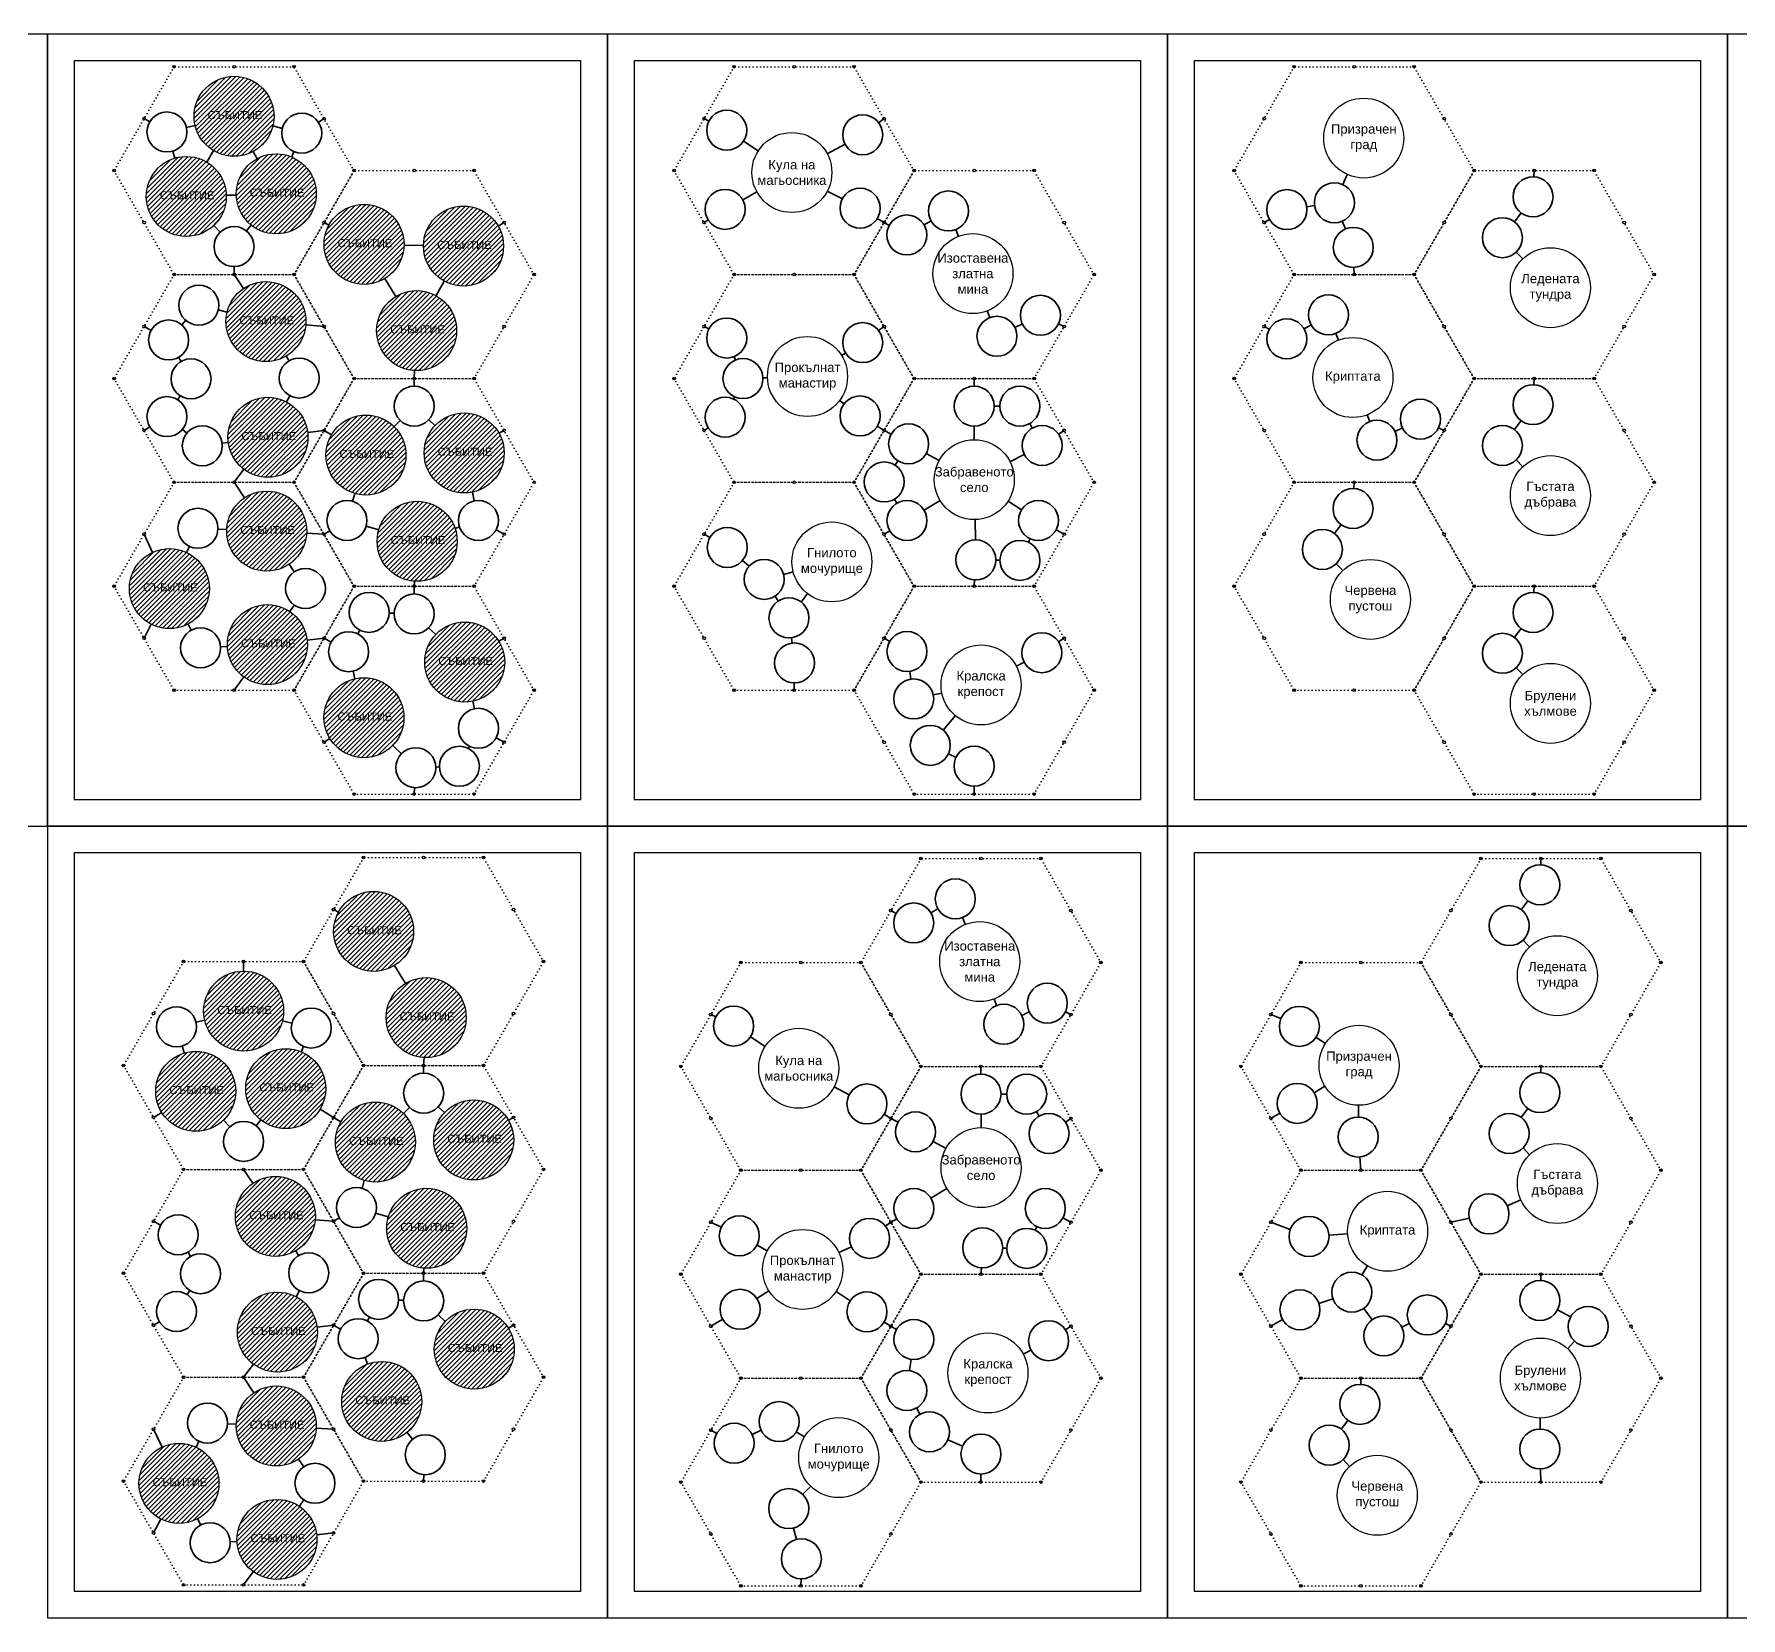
# Model space of a CAD drawing. Header units: feet. Extents: x 2991 to 5869, y -107 to 824.
# Drawn here: x 4394 to 5034, y -107 to 487 of the extents above; entities that cross this region are included whole.
import ezdxf
from ezdxf.enums import TextEntityAlignment as Align

# ---------------------------------------------------------------- set-up
doc = ezdxf.new("R2010")
doc.units = ezdxf.units.FT
doc.header["$MEASUREMENT"] = 0
doc.linetypes.add('DOT', pattern=[0.25, 0, -0.25])
doc.layers.add('circle', color=7, linetype='Continuous', lineweight=35)
doc.layers.add('line', color=1, linetype='Continuous', lineweight=35)
for name, color, linetype in [('hex', 7, 'DOT'), ('hex_circle', 7, 'Continuous'), ('quest_circle', 6, 'Continuous'), ('special_circle', 5, 'Continuous')]:
    doc.layers.add(name, color=color, linetype=linetype)
doc.layers.add('not print', color=3, linetype='Continuous', plot=False)
doc.styles.get("Standard").update_dxf_attribs({"font": 'arial.ttf', "height": 3})

msp = doc.modelspace()

# ---------------------------------------------------------------- hatches: boundary and pattern name
at = {"layer": 'special_circle'}
h = msp.add_hatch(dxfattribs=at)
h.set_pattern_fill('ANSI31', color=256, scale=10, style=0)
h.set_pattern_definition([(45, (2990.8615, 48.0042), (-0.8838835, 0.8838835), [])])
edge = h.paths.add_edge_path()
edge.add_arc((4468.97, 456.47), 15, 0, 360)
h = msp.add_hatch(dxfattribs=at)
h.set_pattern_fill('ANSI31', color=256, scale=10, style=0)
h.set_pattern_definition([(45, (3006.6541, 18.9287), (-0.8838835, 0.8838835), [])])
edge = h.paths.add_edge_path()
edge.add_arc((4484.76, 427.39), 15, 0, 360)
h = msp.add_hatch(dxfattribs=at)
h.set_pattern_fill('ANSI31', color=256, scale=10, style=0)
h.set_pattern_definition([(45, (2972.9078, 17.9318), (-0.8838835, 0.8838835), [])])
edge = h.paths.add_edge_path()
edge.add_arc((4451.02, 426.4), 15, 0, 360)
h = msp.add_hatch(dxfattribs=at)
h.set_pattern_fill('ANSI31', color=256, scale=10, style=0)
h.set_pattern_definition([(45, (3039.588, -0.0154), (-0.8838835, 0.8838835), [])])
edge = h.paths.add_edge_path()
edge.add_arc((4517.7, 408.45), 15, 0, 360)
h = msp.add_hatch(dxfattribs=at)
h.set_pattern_fill('ANSI31', color=256, scale=10, style=0)
h.set_pattern_definition([(45, (3076.8771, -0.658), (-0.8838835, 0.8838835), [])])
edge = h.paths.add_edge_path()
edge.add_arc((4554.99, 407.81), 15, 0, 360)
h = msp.add_hatch(dxfattribs=at)
h.set_pattern_fill('ANSI31', color=256, scale=10, style=0)
h.set_pattern_definition([(45, (3002.7751, -28.9798), (-0.8838835, 0.8838835), [])])
edge = h.paths.add_edge_path()
edge.add_arc((4480.89, 379.49), 15, 0, 360)
h = msp.add_hatch(dxfattribs=at)
h.set_pattern_fill('ANSI31', color=256, scale=10, style=0)
h.set_pattern_definition([(45, (3059.3041, -32.3576), (-0.8838835, 0.8838835), [])])
edge = h.paths.add_edge_path()
edge.add_arc((4537.41, 376.11), 15, 0, 360)
h = msp.add_hatch(dxfattribs=at)
h.set_pattern_fill('ANSI31', color=256, scale=10, style=0)
h.set_pattern_definition([(45, (3003.5155, -72.3905), (-0.8838835, 0.8838835), [])])
edge = h.paths.add_edge_path()
edge.add_arc((4481.63, 336.08), 15, 0, 360)
h = msp.add_hatch(dxfattribs=at)
h.set_pattern_fill('ANSI31', color=256, scale=10, style=0)
h.set_pattern_definition([(45, (3040.287, -79.0501), (-0.8838835, 0.8838835), [])])
edge = h.paths.add_edge_path()
edge.add_arc((4518.4, 329.42), 15, 0, 360)
h = msp.add_hatch(dxfattribs=at)
h.set_pattern_fill('ANSI31', color=256, scale=10, style=0)
h.set_pattern_definition([(45, (3077.1264, -78.2611), (-0.8838835, 0.8838835), [])])
edge = h.paths.add_edge_path()
edge.add_arc((4555.24, 330.2), 15, 0, 360)
h = msp.add_hatch(dxfattribs=at)
h.set_pattern_fill('ANSI31', color=256, scale=10, style=0)
h.set_pattern_definition([(45, (3003.0811, -107.5816), (-0.8838835, 0.8838835), [])])
edge = h.paths.add_edge_path()
edge.add_arc((4481.19, 300.88), 15, 0, 360)
h = msp.add_hatch(dxfattribs=at)
h.set_pattern_fill('ANSI31', color=256, scale=10, style=0)
h.set_pattern_definition([(45, (3059.4961, -111.3982), (-0.8838835, 0.8838835), [])])
edge = h.paths.add_edge_path()
edge.add_arc((4537.61, 297.07), 15, 0, 360)
h = msp.add_hatch(dxfattribs=at)
h.set_pattern_fill('ANSI31', color=256, scale=10, style=0)
h.set_pattern_definition([(45, (2966.6133, -129.1309), (-0.8838835, 0.8838835), [])])
edge = h.paths.add_edge_path()
edge.add_arc((4444.72, 279.34), 15, 0, 360)
h = msp.add_hatch(dxfattribs=at)
h.set_pattern_fill('ANSI31', color=256, scale=10, style=0)
h.set_pattern_definition([(45, (3003.3473, -150.1481), (-0.8838835, 0.8838835), [])])
edge = h.paths.add_edge_path()
edge.add_arc((4481.46, 258.32), 15, 0, 360)
h = msp.add_hatch(dxfattribs=at)
h.set_pattern_fill('ANSI31', color=256, scale=10, style=0)
h.set_pattern_definition([(45, (3077.3278, -156.7079), (-0.8838835, 0.8838835), [])])
edge = h.paths.add_edge_path()
edge.add_arc((4555.44, 251.76), 15, 0, 360)
h = msp.add_hatch(dxfattribs=at)
h.set_pattern_fill('ANSI31', color=256, scale=10, style=0)
h.set_pattern_definition([(45, (3039.5488, -177.5503), (-0.8838835, 0.8838835), [])])
edge = h.paths.add_edge_path()
edge.add_arc((4517.66, 230.92), 15, 0, 360)
h = msp.add_hatch(dxfattribs=at)
h.set_pattern_fill('ANSI31', color=256, scale=10, style=0)
h.set_pattern_definition([(45, (3043.1603, -257.6873), (-0.8838835, 0.8838835), [])])
edge = h.paths.add_edge_path()
edge.add_arc((4521.27, 150.78), 15, 0, 360)
h = msp.add_hatch(dxfattribs=at)
h.set_pattern_fill('ANSI31', color=256, scale=10, style=0)
h.set_pattern_definition([(45, (2994.4338, -287.6099), (-0.8838835, 0.8838835), [])])
edge = h.paths.add_edge_path()
edge.add_arc((4472.54, 120.86), 15, 0, 360)
h = msp.add_hatch(dxfattribs=at)
h.set_pattern_fill('ANSI31', color=256, scale=10, style=0)
h.set_pattern_definition([(45, (3062.8764, -290.0295), (-0.8838835, 0.8838835), [])])
edge = h.paths.add_edge_path()
edge.add_arc((4540.99, 118.44), 15, 0, 360)
h = msp.add_hatch(dxfattribs=at)
h.set_pattern_fill('ANSI31', color=256, scale=10, style=0)
h.set_pattern_definition([(45, (2976.4801, -317.6823), (-0.8838835, 0.8838835), [])])
edge = h.paths.add_edge_path()
edge.add_arc((4454.59, 90.78), 15, 0, 360)
h = msp.add_hatch(dxfattribs=at)
h.set_pattern_fill('ANSI31', color=256, scale=10, style=0)
h.set_pattern_definition([(45, (3010.2264, -316.6854), (-0.8838835, 0.8838835), [])])
edge = h.paths.add_edge_path()
edge.add_arc((4488.34, 91.78), 15, 0, 360)
h = msp.add_hatch(dxfattribs=at)
h.set_pattern_fill('ANSI31', color=256, scale=10, style=0)
h.set_pattern_definition([(45, (3043.8593, -336.722), (-0.8838835, 0.8838835), [])])
edge = h.paths.add_edge_path()
edge.add_arc((4521.97, 71.74), 15, 0, 360)
h = msp.add_hatch(dxfattribs=at)
h.set_pattern_fill('ANSI31', color=256, scale=10, style=0)
h.set_pattern_definition([(45, (3080.6987, -335.933), (-0.8838835, 0.8838835), [])])
edge = h.paths.add_edge_path()
edge.add_arc((4558.81, 72.53), 15, 0, 360)
h = msp.add_hatch(dxfattribs=at)
h.set_pattern_fill('ANSI31', color=256, scale=10, style=0)
h.set_pattern_definition([(45, (3006.3475, -364.594), (-0.8838835, 0.8838835), [])])
edge = h.paths.add_edge_path()
edge.add_arc((4484.46, 43.87), 15, 0, 360)
h = msp.add_hatch(dxfattribs=at)
h.set_pattern_fill('ANSI31', color=256, scale=10, style=0)
h.set_pattern_definition([(45, (3063.0684, -369.0701), (-0.8838835, 0.8838835), [])])
edge = h.paths.add_edge_path()
edge.add_arc((4541.18, 39.4), 15, 0, 360)
h = msp.add_hatch(dxfattribs=at)
h.set_pattern_fill('ANSI31', color=256, scale=10, style=0)
h.set_pattern_definition([(45, (3007.0878, -408.0047), (-0.8838835, 0.8838835), [])])
edge = h.paths.add_edge_path()
edge.add_arc((4485.2, 0.46), 15, 0, 360)
h = msp.add_hatch(dxfattribs=at)
h.set_pattern_fill('ANSI31', color=256, scale=10, style=0)
h.set_pattern_definition([(45, (3080.9001, -414.3797), (-0.8838835, 0.8838835), [])])
edge = h.paths.add_edge_path()
edge.add_arc((4559.01, -5.91), 15, 0, 360)
h = msp.add_hatch(dxfattribs=at)
h.set_pattern_fill('ANSI31', color=256, scale=10, style=0)
h.set_pattern_definition([(45, (3046.2152, -434.0073), (-0.8838835, 0.8838835), [])])
edge = h.paths.add_edge_path()
edge.add_arc((4524.33, -25.54), 15, 0, 360)
h = msp.add_hatch(dxfattribs=at)
h.set_pattern_fill('ANSI31', color=256, scale=10, style=0)
h.set_pattern_definition([(45, (3006.6534, -443.1958), (-0.8838835, 0.8838835), [])])
edge = h.paths.add_edge_path()
edge.add_arc((4484.76, -34.73), 15, 0, 360)
h = msp.add_hatch(dxfattribs=at)
h.set_pattern_fill('ANSI31', color=256, scale=10, style=0)
h.set_pattern_definition([(45, (2970.1857, -464.7451), (-0.8838835, 0.8838835), [])])
edge = h.paths.add_edge_path()
edge.add_arc((4448.3, -56.28), 15, 0, 360)
h = msp.add_hatch(dxfattribs=at)
h.set_pattern_fill('ANSI31', color=256, scale=10, style=0)
h.set_pattern_definition([(45, (3006.9196, -485.7623), (-0.8838835, 0.8838835), [])])
edge = h.paths.add_edge_path()
edge.add_arc((4485.03, -77.3), 15, 0, 360)

# ---------------------------------------------------------------- linework, layer by layer
for points in [[(4398.98, 487.29), (4188.98, 487.29), (4188.98, 190.29), (4398.98, 190.29)], [(4608.98, 487.29), (4398.98, 487.29), (4398.98, 190.29), (4608.98, 190.29)], [(4818.98, 487.29), (4608.98, 487.29), (4608.98, 190.29), (4818.98, 190.29)], [(5028.98, 487.29), (4818.98, 487.29), (4818.98, 190.29), (5028.98, 190.29)], [(5238.98, 487.29), (5028.98, 487.29), (5028.98, 190.29), (5238.98, 190.29)], [(4608.98, 190.29), (4398.98, 190.29), (4398.98, -106.71), (4608.98, -106.71)], [(4818.98, 190.29), (4608.98, 190.29), (4608.98, -106.71), (4818.98, -106.71)], [(5028.98, 190.29), (4818.98, 190.29), (4818.98, -106.71), (5028.98, -106.71)], [(5238.98, 190.29), (5028.98, 190.29), (5028.98, -106.71), (5238.98, -106.71)]]:
    msp.add_lwpolyline(points, close=True)
at = {"layer": 'circle'}
for centre in [(4443.79, 450.61), (4494.33, 450.14), (4653.7, 451.25), (4704.68, 449.54), (4653.11, 421.57), (4703.7, 422.02), (4863.76, 421.46), (4881.57, 424.04), (4956.05, 426.27), (4736.83, 420.97), (4721.22, 411.97), (4944.55, 410.94), (4468.95, 407.61), (4888.65, 407.31), (4455.76, 385.61), (4771.32, 381.85), (4879.33, 382), (4444.41, 372.58), (4653.7, 373.3), (4704.68, 371.59), (4755.02, 373.97), (4863.72, 372.99), (4452.81, 357.99), (4493.38, 358.3), (4659.79, 358.1), (4536.48, 347.77), (4746.48, 347.77), (4763.6, 347.76), (4956.05, 348.32), (4443.79, 343.83), (4653.11, 343.62), (4703.7, 344.07), (4913.82, 342.88), (4457.05, 332.89), (4721.91, 333.61), (4771.98, 333), (4897.52, 335), (4944.55, 333), (4712.75, 319.33), (4888.55, 309.35), (4455.41, 301.96), (4511.29, 304.86), (4560.58, 304.88), (4721.29, 304.86), (4770.58, 304.88), (4653.9, 294.77), (4877.05, 294.03), (4747.1, 290.09), (4763.65, 289.91), (4667.74, 282.8), (4495.72, 279.38), (4519.59, 270.43), (4536.48, 269.82), (4677.03, 268.35), (4956.05, 270.38), (4456.4, 257.09), (4511.91, 255.66), (4721.29, 255.75), (4771.83, 255.28), (4944.55, 255.06), (4679.1, 251.43), (4723.8, 237.95), (4560.58, 226.93), (4730.02, 220.54), (4537.1, 212.15), (4553.43, 212.69), (4746.45, 212.76), (4958.62, 168.24), (4739.41, 162.95), (4723.8, 153.94), (4947.12, 152.92), (4773.89, 123.82), (4447.37, 114.99), (4497.9, 114.52), (4656.28, 115.28), (4757.6, 115.94), (4868.43, 115.13), (4540.05, 90.09), (4749.05, 89.74), (4766.17, 89.73), (4958.62, 90.29), (4706.27, 86.05), (4867.62, 86.26), (4472.52, 72), (4724.49, 75.58), (4774.55, 74.97), (4890.46, 73.64), (4947.12, 74.97), (4514.86, 47.19), (4723.86, 46.83), (4773.15, 46.85), (4939.5, 44.8), (4447.98, 36.96), (4658.42, 36.59), (4707.26, 35.62), (4749.67, 32.07), (4766.23, 31.88), (4872.04, 36.36), (4456.38, 22.37), (4496.95, 22.68), (4523.17, 12.76), (4540.05, 12.15), (4888.11, 15.43), (4958.62, 12.35), (4447.36, 8.21), (4658.7, 9.03), (4706.27, 8.1), (4868.66, 8.82), (4916.39, 6.91), (4900.1, -0.97), (4976.72, 2.58), (4515.48, -2.01), (4723.87, -2.28), (4774.41, -2.75), (4721.23, -21.41), (4891.12, -26.62), (4673.35, -33.1), (4458.98, -33.65), (4729.74, -36.92), (4540.67, -45.52), (4656.48, -41.21), (4749.02, -45.27), (4879.62, -41.94), (4958.62, -43.37), (4499.29, -56.23), (4676.95, -65.73), (4459.97, -78.52), (4681.67, -84.54)]:
    msp.add_circle(centre, 7.5, dxfattribs=at)
at = {"layer": 'hex', "ltscale": 5}
for points in [[(4446.44, 475.08), (4423.94, 436.11), (4446.44, 397.14), (4491.44, 397.14), (4513.94, 436.11), (4491.44, 475.08)], [(4656.44, 475.08), (4633.94, 436.11), (4656.44, 397.14), (4701.44, 397.14), (4723.94, 436.11), (4701.44, 475.08)], [(4866.44, 475.08), (4843.94, 436.11), (4866.44, 397.14), (4911.44, 397.14), (4933.94, 436.11), (4911.44, 475.08)], [(4513.94, 436.11), (4491.44, 397.14), (4513.94, 358.17), (4558.94, 358.17), (4581.44, 397.14), (4558.94, 436.11)], [(4723.94, 436.11), (4701.44, 397.14), (4723.94, 358.17), (4768.94, 358.17), (4791.44, 397.14), (4768.94, 436.11)], [(4933.94, 436.11), (4911.44, 397.14), (4933.94, 358.17), (4978.94, 358.17), (5001.44, 397.14), (4978.94, 436.11)], [(4446.44, 397.14), (4423.94, 358.17), (4446.44, 319.2), (4491.44, 319.2), (4513.94, 358.17), (4491.44, 397.14)], [(4656.44, 397.14), (4633.94, 358.17), (4656.44, 319.2), (4701.44, 319.2), (4723.94, 358.17), (4701.44, 397.14)], [(4866.44, 397.14), (4843.94, 358.17), (4866.44, 319.2), (4911.44, 319.2), (4933.94, 358.17), (4911.44, 397.14)], [(4513.94, 358.17), (4491.44, 319.2), (4513.94, 280.23), (4558.94, 280.23), (4581.44, 319.2), (4558.94, 358.17)], [(4723.94, 358.17), (4701.44, 319.2), (4723.94, 280.23), (4768.94, 280.23), (4791.44, 319.2), (4768.94, 358.17)], [(4933.94, 358.17), (4911.44, 319.2), (4933.94, 280.23), (4978.94, 280.23), (5001.44, 319.2), (4978.94, 358.17)], [(4446.44, 319.2), (4423.94, 280.23), (4446.44, 241.25), (4491.44, 241.25), (4513.94, 280.23), (4491.44, 319.2)], [(4656.44, 319.2), (4633.94, 280.23), (4656.44, 241.25), (4701.44, 241.25), (4723.94, 280.23), (4701.44, 319.2)], [(4866.44, 319.2), (4843.94, 280.23), (4866.44, 241.25), (4911.44, 241.25), (4933.94, 280.23), (4911.44, 319.2)], [(4513.94, 280.23), (4491.44, 241.25), (4513.94, 202.28), (4558.94, 202.28), (4581.44, 241.25), (4558.94, 280.23)], [(4723.94, 280.23), (4701.44, 241.25), (4723.94, 202.28), (4768.94, 202.28), (4791.44, 241.25), (4768.94, 280.23)], [(4933.94, 280.23), (4911.44, 241.25), (4933.94, 202.28), (4978.94, 202.28), (5001.44, 241.25), (4978.94, 280.23)], [(4517.52, 178.44), (4495.02, 139.47), (4517.52, 100.5), (4562.52, 100.5), (4585.02, 139.47), (4562.52, 178.44)], [(4726.52, 178.08), (4704.02, 139.11), (4726.52, 100.14), (4771.52, 100.14), (4794.02, 139.11), (4771.52, 178.08)], [(4936.52, 178.08), (4914.02, 139.11), (4936.52, 100.14), (4981.52, 100.14), (5004.02, 139.11), (4981.52, 178.08)], [(4450.02, 139.47), (4427.52, 100.5), (4450.02, 61.52), (4495.02, 61.52), (4517.52, 100.5), (4495.02, 139.47)], [(4659.02, 139.11), (4636.52, 100.14), (4659.02, 61.17), (4704.02, 61.17), (4726.52, 100.14), (4704.02, 139.11)], [(4869.02, 139.11), (4846.52, 100.14), (4869.02, 61.17), (4914.02, 61.17), (4936.52, 100.14), (4914.02, 139.11)], [(4517.52, 100.5), (4495.02, 61.52), (4517.52, 22.55), (4562.52, 22.55), (4585.02, 61.52), (4562.52, 100.5)], [(4726.52, 100.14), (4704.02, 61.17), (4726.52, 22.2), (4771.52, 22.2), (4794.02, 61.17), (4771.52, 100.14)], [(4936.52, 100.14), (4914.02, 61.17), (4936.52, 22.2), (4981.52, 22.2), (5004.02, 61.17), (4981.52, 100.14)], [(4450.02, 61.52), (4427.52, 22.55), (4450.02, -16.42), (4495.02, -16.42), (4517.52, 22.55), (4495.02, 61.52)], [(4659.02, 61.17), (4636.52, 22.2), (4659.02, -16.77), (4704.02, -16.77), (4726.52, 22.2), (4704.02, 61.17)], [(4869.02, 61.17), (4846.52, 22.2), (4869.02, -16.77), (4914.02, -16.77), (4936.52, 22.2), (4914.02, 61.17)], [(4517.52, 22.55), (4495.02, -16.42), (4517.52, -55.39), (4562.52, -55.39), (4585.02, -16.42), (4562.52, 22.55)], [(4726.52, 22.2), (4704.02, -16.77), (4726.52, -55.75), (4771.52, -55.75), (4794.02, -16.77), (4771.52, 22.2)], [(4936.52, 22.2), (4914.02, -16.77), (4936.52, -55.75), (4981.52, -55.75), (5004.02, -16.77), (4981.52, 22.2)], [(4450.02, -16.42), (4427.52, -55.39), (4450.02, -94.36), (4495.02, -94.36), (4517.52, -55.39), (4495.02, -16.42)], [(4659.02, -16.77), (4636.52, -55.75), (4659.02, -94.72), (4704.02, -94.72), (4726.52, -55.75), (4704.02, -16.77)], [(4869.02, -16.77), (4846.52, -55.75), (4869.02, -94.72), (4914.02, -94.72), (4936.52, -55.75), (4914.02, -16.77)]]:
    msp.add_lwpolyline(points, close=True, dxfattribs=at)
at = {"layer": 'hex_circle'}
for centre in [(4446.44, 475.08), (4468.94, 475.08), (4491.44, 475.08), (4656.44, 475.08), (4678.94, 475.08), (4701.44, 475.08), (4866.44, 475.08), (4888.94, 475.08), (4911.44, 475.08), (4435.19, 455.6), (4502.69, 455.6), (4645.19, 455.6), (4712.69, 455.6), (4855.19, 455.6), (4922.69, 455.6), (4423.94, 436.11), (4513.94, 436.11), (4536.44, 436.11), (4558.94, 436.11), (4633.94, 436.11), (4723.94, 436.11), (4746.44, 436.11), (4768.94, 436.11), (4843.94, 436.11), (4933.94, 436.11), (4956.44, 436.11), (4978.94, 436.11), (4435.19, 416.62), (4502.69, 416.62), (4570.19, 416.62), (4645.19, 416.62), (4712.69, 416.62), (4780.19, 416.62), (4855.19, 416.62), (4922.69, 416.62), (4990.19, 416.62), (4446.44, 397.14), (4468.94, 397.14), (4491.44, 397.14), (4581.44, 397.14), (4656.44, 397.14), (4678.94, 397.14), (4701.44, 397.14), (4791.44, 397.14), (4866.44, 397.14), (4888.94, 397.14), (4911.44, 397.14), (5001.44, 397.14), (4435.19, 377.65), (4502.69, 377.65), (4570.19, 377.65), (4645.19, 377.65), (4712.69, 377.65), (4780.19, 377.65), (4855.19, 377.65), (4922.69, 377.65), (4990.19, 377.65), (4423.94, 358.17), (4513.94, 358.17), (4536.44, 358.17), (4558.94, 358.17), (4633.94, 358.17), (4723.94, 358.17), (4746.44, 358.17), (4768.94, 358.17), (4843.94, 358.17), (4933.94, 358.17), (4956.44, 358.17), (4978.94, 358.17), (4435.19, 338.68), (4502.69, 338.68), (4570.19, 338.68), (4645.19, 338.68), (4712.69, 338.68), (4780.19, 338.68), (4855.19, 338.68), (4922.69, 338.68), (4990.19, 338.68), (4446.44, 319.2), (4468.94, 319.2), (4491.44, 319.2), (4581.44, 319.2), (4656.44, 319.2), (4678.94, 319.2), (4701.44, 319.2), (4791.44, 319.2), (4866.44, 319.2), (4888.94, 319.2), (4911.44, 319.2), (5001.44, 319.2), (4435.19, 299.71), (4502.69, 299.71), (4570.19, 299.71), (4645.19, 299.71), (4712.69, 299.71), (4780.19, 299.71), (4855.19, 299.71), (4922.69, 299.71), (4990.19, 299.71), (4423.94, 280.23), (4513.94, 280.23), (4536.44, 280.23), (4558.94, 280.23), (4633.94, 280.23), (4723.94, 280.23), (4746.44, 280.23), (4768.94, 280.23), (4843.94, 280.23), (4933.94, 280.23), (4956.44, 280.23), (4978.94, 280.23), (4435.19, 260.74), (4502.69, 260.74), (4570.19, 260.74), (4645.19, 260.74), (4712.69, 260.74), (4780.19, 260.74), (4855.19, 260.74), (4922.69, 260.74), (4990.19, 260.74), (4446.44, 241.25), (4468.94, 241.25), (4491.44, 241.25), (4491.44, 241.25), (4491.44, 241.25), (4581.44, 241.25), (4656.44, 241.25), (4678.94, 241.25), (4701.44, 241.25), (4701.44, 241.25), (4701.44, 241.25), (4791.44, 241.25), (4866.44, 241.25), (4888.94, 241.25), (4911.44, 241.25), (4911.44, 241.25), (4911.44, 241.25), (5001.44, 241.25), (4502.69, 221.77), (4570.19, 221.77), (4712.69, 221.77), (4780.19, 221.77), (4922.69, 221.77), (4990.19, 221.77), (4513.94, 202.28), (4513.94, 202.28), (4536.44, 202.28), (4558.94, 202.28), (4723.94, 202.28), (4723.94, 202.28), (4746.44, 202.28), (4768.94, 202.28), (4933.94, 202.28), (4933.94, 202.28), (4956.44, 202.28), (4978.94, 202.28), (4517.52, 178.44), (4540.02, 178.44), (4562.52, 178.44), (4726.52, 178.08), (4749.02, 178.08), (4771.52, 178.08), (4936.52, 178.08), (4959.02, 178.08), (4981.52, 178.08), (4506.27, 158.95), (4573.77, 158.95), (4715.27, 158.6), (4782.77, 158.6), (4925.27, 158.6), (4992.77, 158.6), (4450.02, 139.47), (4472.52, 139.47), (4495.02, 139.47), (4585.02, 139.47), (4659.02, 139.11), (4681.52, 139.11), (4704.02, 139.11), (4794.02, 139.11), (4869.02, 139.11), (4891.52, 139.11), (4914.02, 139.11), (5004.02, 139.11), (4438.77, 119.98), (4506.27, 119.98), (4573.77, 119.98), (4647.77, 119.62), (4715.27, 119.62), (4782.77, 119.62), (4857.77, 119.62), (4925.27, 119.62), (4992.77, 119.62), (4427.52, 100.5), (4517.52, 100.5), (4540.02, 100.5), (4562.52, 100.5), (4636.52, 100.14), (4726.52, 100.14), (4749.02, 100.14), (4771.52, 100.14), (4846.52, 100.14), (4936.52, 100.14), (4959.02, 100.14), (4981.52, 100.14), (4438.77, 81.01), (4506.27, 81.01), (4573.77, 81.01), (4647.77, 80.65), (4715.27, 80.65), (4782.77, 80.65), (4857.77, 80.65), (4925.27, 80.65), (4992.77, 80.65), (4450.02, 61.52), (4472.52, 61.52), (4495.02, 61.52), (4585.02, 61.52), (4659.02, 61.17), (4681.52, 61.17), (4704.02, 61.17), (4794.02, 61.17), (4869.02, 61.17), (4891.52, 61.17), (4914.02, 61.17), (5004.02, 61.17), (4438.77, 42.04), (4506.27, 42.04), (4573.77, 42.04), (4647.77, 41.68), (4715.27, 41.68), (4782.77, 41.68), (4857.77, 41.68), (4925.27, 41.68), (4992.77, 41.68), (4427.52, 22.55), (4517.52, 22.55), (4540.02, 22.55), (4562.52, 22.55), (4636.52, 22.2), (4726.52, 22.2), (4749.02, 22.2), (4771.52, 22.2), (4846.52, 22.2), (4936.52, 22.2), (4959.02, 22.2), (4981.52, 22.2), (4438.77, 3.07), (4506.27, 3.07), (4573.77, 3.07), (4647.77, 2.71), (4715.27, 2.71), (4782.77, 2.71), (4857.77, 2.71), (4925.27, 2.71), (4992.77, 2.71), (4450.02, -16.42), (4472.52, -16.42), (4495.02, -16.42), (4495.02, -16.42), (4495.02, -16.42), (4585.02, -16.42), (4659.02, -16.77), (4681.52, -16.77), (4704.02, -16.77), (4704.02, -16.77), (4704.02, -16.77), (4794.02, -16.77), (4869.02, -16.77), (4891.52, -16.77), (4914.02, -16.77), (4914.02, -16.77), (4914.02, -16.77), (5004.02, -16.77), (4438.77, -35.9), (4506.27, -35.9), (4573.77, -35.9), (4647.77, -36.26), (4715.27, -36.26), (4782.77, -36.26), (4857.77, -36.26), (4925.27, -36.26), (4992.77, -36.26), (4427.52, -55.39), (4517.52, -55.39), (4517.52, -55.39), (4540.02, -55.39), (4562.52, -55.39), (4636.52, -55.75), (4726.52, -55.75), (4726.52, -55.75), (4749.02, -55.75), (4771.52, -55.75), (4846.52, -55.75), (4936.52, -55.75), (4936.52, -55.75), (4959.02, -55.75), (4981.52, -55.75), (4438.77, -74.87), (4506.27, -74.87), (4506.27, -74.87), (4647.77, -75.23), (4715.27, -75.23), (4715.27, -75.23), (4857.77, -75.23), (4925.27, -75.23), (4925.27, -75.23), (4450.02, -94.36), (4472.52, -94.36), (4495.02, -94.36), (4495.02, -94.36), (4659.02, -94.72), (4681.52, -94.72), (4704.02, -94.72), (4704.02, -94.72), (4869.02, -94.72), (4891.52, -94.72), (4914.02, -94.72), (4914.02, -94.72)]:
    msp.add_circle(centre, 0.5, dxfattribs=at)
at = {"layer": 'line'}
for p, q in [((4435.19, 455.6), (4437.31, 454.37)), ((4500.61, 454.24), (4502.69, 455.6)), ((4645.19, 455.6), (4647.02, 454.66)), ((4712.69, 455.6), (4710.66, 454.06)), ((4451.1, 452.31), (4454.36, 453.07)), ((4483.53, 452.84), (4487.06, 451.95)), ((4446.73, 440.77), (4445.94, 443.42)), ((4458.71, 439.28), (4461.28, 443.59)), ((4476.13, 443.29), (4477.61, 440.58)), ((4491.42, 443.22), (4490.58, 441.22)), ((4659.99, 447.16), (4665.54, 443.56)), ((4691.36, 442.44), (4698.06, 446.01)), ((4956.35, 433.76), (4956.44, 436.11)), ((4884.67, 430.87), (4886.38, 434.63)), ((4469.77, 426.95), (4466.01, 426.84)), ((4664.99, 428.13), (4659.68, 425.19)), ((4697.05, 425.49), (4691.41, 428.44)), ((4874.15, 422.96), (4871.18, 422.54)), ((4504.53, 415.63), (4502.69, 416.62)), ((4567.96, 415.33), (4570.19, 416.62)), ((4646.75, 417.6), (4645.19, 416.62)), ((4710.13, 418.16), (4712.69, 416.62)), ((4712.69, 416.62), (4714.64, 415.56)), ((4727.72, 415.71), (4730.34, 417.23)), ((4857.23, 417.77), (4855.19, 416.62)), ((4885.73, 414.22), (4884.5, 417.13)), ((4949.05, 416.94), (4951.54, 420.27)), ((4463.77, 413.04), (4461.37, 415.55)), ((4475.4, 415.68), (4473.63, 413.47)), ((4739.56, 413.99), (4740.55, 411.45)), ((4532.7, 408.19), (4539.99, 408.07)), ((4949.74, 405.53), (4952.19, 402.99)), ((4468.94, 400.11), (4468.94, 397.14)), ((4472.48, 391.91), (4468.94, 397.14)), ((4888.94, 397.14), (4888.87, 399.81)), ((4529.61, 388.92), (4525.51, 395.64)), ((4547.72, 394.69), (4544.69, 389.23)), ((4435.19, 377.65), (4437.84, 376.19)), ((4450.83, 379.95), (4449.34, 378.23)), ((4466.31, 383.04), (4463.05, 383.83)), ((4495.83, 378.23), (4502.69, 377.65)), ((4645.19, 377.65), (4647.02, 376.72)), ((4712.69, 377.65), (4710.66, 376.12)), ((4751.38, 383.48), (4752.34, 380.97)), ((4761.78, 377.23), (4764.57, 378.58)), ((4778.1, 378.64), (4780.19, 377.65)), ((4855.19, 377.65), (4857.14, 376.59)), ((4870.22, 376.74), (4872.84, 378.25)), ((4882.06, 375.02), (4883.05, 372.48)), ((4449.07, 364.49), (4448.15, 366.08)), ((4489.57, 364.76), (4488.5, 366.56)), ((4656.49, 366.34), (4657, 365.06)), ((4696.77, 366.73), (4698.29, 367.67)), ((4536.44, 358.17), (4536.6, 361.13)), ((4536.45, 355.27), (4536.44, 358.17)), ((4667.29, 358.34), (4669, 358.4)), ((4746.45, 355.27), (4746.44, 358.17)), ((4956.35, 355.82), (4956.44, 358.17)), ((4447.82, 350.15), (4448.78, 351.66)), ((4488.64, 349.34), (4489.87, 351.67)), ((4656.65, 351.29), (4656.26, 350.43)), ((4697.7, 348.58), (4695.98, 349.87)), ((4756.1, 347.76), (4753.98, 347.76)), ((4437.35, 339.98), (4435.19, 338.68)), ((4528.93, 340.1), (4531.21, 342.42)), ((4541.95, 342.64), (4544.29, 340.46)), ((4646.75, 339.65), (4645.19, 338.68)), ((4710.13, 340.22), (4712.69, 338.68)), ((4746.49, 340.27), (4746.49, 335.19)), ((4768.27, 339.52), (4767.3, 341.24)), ((4893.88, 344.5), (4894.84, 342)), ((4904.28, 338.26), (4907.07, 339.61)), ((4920.6, 339.67), (4922.69, 338.68)), ((4949.05, 339), (4951.54, 342.33)), ((4451.26, 337.66), (4449.58, 339.06)), ((4466.75, 334.15), (4464.49, 333.86)), ((4502.69, 338.68), (4496.51, 337.92)), ((4502.69, 338.68), (4505.48, 337.04)), ((4568.29, 337.6), (4570.19, 338.68)), ((4712.69, 338.68), (4715.34, 337.22)), ((4778.15, 337.27), (4780.19, 338.68)), ((4717.86, 327.29), (4716.8, 325.64)), ((4733.34, 327.37), (4728.5, 330.01)), ((4759.91, 326.93), (4765.28, 329.63)), ((4949.74, 327.59), (4952.19, 325.05)), ((4468.94, 319.2), (4472.62, 324.08)), ((4472.85, 313.35), (4468.94, 319.2)), ((4513.37, 312.06), (4514.23, 315.01)), ((4558.33, 315.53), (4559.03, 312.21)), ((4888.85, 316.85), (4888.94, 319.2)), ((4716.56, 312.87), (4717.48, 311.32)), ((4727.7, 308.75), (4733.7, 312.4)), ((4764.25, 308.9), (4759.17, 312.14)), ((4462.9, 301.65), (4466.2, 301.51)), ((4504.85, 301), (4502.69, 299.71)), ((4523.22, 301.32), (4518.48, 302.73)), ((4553.48, 302.46), (4551.81, 301.89)), ((4567.18, 301.33), (4570.19, 299.71)), ((4714.85, 301), (4712.69, 299.71)), ((4746.81, 305.19), (4746.95, 297.59)), ((4777.18, 301.33), (4780.19, 299.71)), ((4881.55, 300.03), (4884.04, 303.35)), ((4438.37, 292.92), (4435.19, 299.71)), ((4451.13, 292.9), (4452.2, 295.18)), ((4496.17, 300.07), (4502.69, 299.71)), ((4645.19, 299.71), (4647.38, 298.47)), ((4766.8, 296.72), (4767.43, 298.07)), ((4489.59, 288.45), (4491.52, 285.6)), ((4659.58, 289.86), (4662.07, 287.7)), ((4754.6, 290.01), (4756.15, 290)), ((4882.24, 288.62), (4884.69, 286.08)), ((4536.57, 282.1), (4536.44, 280.23)), ((4675, 284.67), (4678.59, 285.6)), ((4746.6, 282.61), (4746.44, 280.23)), ((4536.45, 277.32), (4536.44, 280.23)), ((4671.8, 276.49), (4672.97, 274.66)), ((4681.59, 274.3), (4684, 277.45)), ((4956.35, 277.88), (4956.44, 280.23)), ((4491.51, 273.17), (4489.87, 270.74)), ((4527.09, 270.16), (4528.98, 270.09)), ((4435.19, 260.74), (4437.88, 265.99)), ((4452.91, 263.74), (4451.69, 266.05)), ((4515.37, 262.32), (4516.13, 263.78)), ((4544.58, 262.1), (4541.91, 264.65)), ((4949.05, 261.06), (4951.54, 264.38)), ((4466.48, 257.59), (4463.89, 257.46)), ((4496.36, 260.02), (4502.69, 260.74)), ((4502.69, 260.74), (4505.34, 259.28)), ((4568.25, 259.56), (4570.19, 260.74)), ((4677.94, 260.9), (4678.19, 258.87)), ((4712.69, 260.74), (4714.81, 259.51)), ((4778.11, 259.38), (4780.19, 260.74)), ((4765.21, 251.76), (4762.32, 250.22)), ((4949.74, 249.65), (4952.19, 247.1)), ((4468.94, 241.25), (4472.59, 246.22)), ((4513.61, 248.36), (4514.27, 245.53)), ((4678.98, 243.93), (4678.94, 241.25)), ((4722.76, 245.38), (4722.34, 248.33)), ((4559.06, 234.28), (4558.48, 237.07)), ((4731.15, 239.47), (4734.39, 240.14)), ((4739.42, 231.7), (4734.85, 226.28)), ((4504.86, 223.09), (4502.69, 221.77)), ((4528.45, 220.5), (4531.7, 217.36)), ((4557.21, 220.23), (4556.79, 219.4)), ((4567.18, 223.38), (4570.19, 221.77)), ((4545.93, 212.44), (4544.59, 212.4)), ((4736.8, 217.33), (4739.67, 215.97)), ((4746.44, 205.26), (4746.44, 202.28)), ((4536.6, 204.67), (4536.44, 202.28)), ((4958.92, 175.73), (4959.02, 178.08)), ((4951.63, 158.91), (4954.12, 162.24)), ((4508.1, 157.95), (4506.27, 158.95)), ((4715.27, 158.6), (4717.21, 157.53)), ((4730.29, 157.69), (4732.91, 159.2)), ((4742.13, 155.96), (4743.12, 153.42)), ((4952.32, 147.51), (4954.76, 144.96)), ((4472.52, 139.47), (4472.52, 135.86)), ((4533.18, 131.24), (4529.08, 137.97)), ((4753.95, 125.45), (4754.91, 122.94)), ((4454.67, 116.69), (4457.94, 117.45)), ((4487.1, 117.22), (4490.63, 116.34)), ((4647.77, 119.62), (4649.6, 118.69)), ((4764.35, 119.21), (4767.14, 120.55)), ((4780.67, 120.61), (4782.77, 119.62)), ((4857.77, 119.62), (4861.52, 118.04)), ((4662.57, 111.19), (4668.12, 107.59)), ((4874.71, 111.03), (4878.23, 108.73)), ((4450.3, 105.16), (4449.51, 107.81)), ((4495, 107.61), (4494.15, 105.61)), ((4540.02, 100.5), (4540.18, 103.46)), ((4540.02, 97.59), (4540.02, 100.5)), ((4749.03, 97.24), (4749.02, 100.14)), ((4958.92, 97.79), (4959.02, 100.14)), ((4699.63, 89.52), (4693.99, 92.47)), ((4758.67, 89.73), (4756.55, 89.73)), ((4878.02, 92.67), (4874, 90.19)), ((4506.27, 81.01), (4501.2, 84.06)), ((4532.5, 82.43), (4534.79, 84.75)), ((4545.53, 84.97), (4547.86, 82.78)), ((4770.85, 81.5), (4769.88, 83.21)), ((4890.61, 85.54), (4890.55, 81.14)), ((4951.63, 80.97), (4954.12, 84.3)), ((4438.77, 81.01), (4441.83, 82.9)), ((4467.34, 77.43), (4464.95, 79.93)), ((4478.97, 80.07), (4477.2, 77.86)), ((4506.27, 81.01), (4509.05, 79.37)), ((4571.86, 79.93), (4573.77, 81.01)), ((4712.71, 82.19), (4715.27, 80.65)), ((4715.27, 80.65), (4717.92, 79.19)), ((4749.06, 82.24), (4749.07, 77.16)), ((4780.72, 79.24), (4782.77, 80.65)), ((4861.1, 82.55), (4857.77, 80.65)), ((4735.92, 69.34), (4731.07, 71.99)), ((4891.09, 66.17), (4891.52, 61.17)), ((4952.32, 69.56), (4954.76, 67.02)), ((4476.05, 56.3), (4472.52, 61.52)), ((4516.95, 54.39), (4517.8, 57.34)), ((4730.27, 50.72), (4736.27, 54.37)), ((4526.8, 43.65), (4522.05, 45.06)), ((4951.45, 50.11), (4946.36, 47.85)), ((4438.77, 42.04), (4441.41, 40.58)), ((4499.41, 42.62), (4506.27, 42.04)), ((4508.43, 43.33), (4506.27, 42.04)), ((4647.77, 41.68), (4651.66, 39.82)), ((4715.27, 41.68), (4713.24, 40.15)), ((4717.43, 42.98), (4715.27, 41.68)), ((4769.38, 38.69), (4770, 40.04)), ((4779.76, 43.3), (4782.77, 41.68)), ((4857.77, 41.68), (4865.02, 38.98)), ((4932.18, 43.19), (4925.27, 41.68)), ((4665.05, 33.06), (4668.92, 31)), ((4695.77, 30.28), (4700.46, 32.46)), ((4879.53, 36.85), (4886.52, 37.32)), ((4452.64, 28.87), (4451.72, 30.46)), ((4493.14, 29.15), (4492.08, 30.95)), ((4757.17, 31.98), (4758.73, 31.97)), ((4540.15, 24.43), (4540.02, 22.55)), ((4540.02, 19.65), (4540.02, 22.55)), ((4749.18, 24.58), (4749.02, 22.2)), ((4893.92, 25.36), (4891.9, 21.9)), ((4958.92, 19.85), (4959.02, 22.2)), ((4451.39, 14.54), (4452.35, 16.05)), ((4492.21, 13.72), (4493.44, 16.05)), ((4669.51, 15.91), (4665.02, 13.06)), ((4700.01, 12.22), (4694.7, 15.71)), ((4881.01, 13.01), (4875.76, 11.23)), ((4530.66, 12.49), (4532.55, 12.42)), ((4548.15, 4.43), (4545.48, 6.98)), ((4895.67, 5.08), (4892.54, 9.37)), ((4965.22, 8.79), (4970.12, 6.14)), ((4440.93, 4.36), (4438.77, 3.07)), ((4506.27, 3.07), (4500.08, 2.3)), ((4506.27, 3.07), (4508.91, 1.61)), ((4518.94, 4.64), (4519.7, 6.1)), ((4571.82, 1.89), (4573.77, 3.07)), ((4652.2, 5.28), (4647.77, 2.71)), ((4712.71, 4.25), (4715.27, 2.71)), ((4715.27, 2.71), (4717.38, 1.49)), ((4780.69, 1.35), (4782.77, 2.71)), ((4862.12, 5.15), (4857.77, 2.71)), ((4906.85, 2.29), (4909.64, 3.64)), ((4923.17, 3.7), (4925.27, 2.71)), ((4767.79, -6.27), (4764.9, -7.81)), ((4971.63, -2.93), (4969, -5.77)), ((4472.52, -16.42), (4476.19, -11.53)), ((4519.05, -11.5), (4518.12, -9.03)), ((4722.26, -13.98), (4722.84, -9.71)), ((4476.42, -22.26), (4472.52, -16.42)), ((4891.42, -19.12), (4891.52, -16.77)), ((4724.84, -27.99), (4726.13, -30.34)), ((4958.71, -31.78), (4958.68, -35.87)), ((4441.94, -42.69), (4438.77, -35.9)), ((4466.47, -33.97), (4469.78, -34.1)), ((4499.74, -35.55), (4506.27, -35.9)), ((4535.92, -39.72), (4533.82, -37.15)), ((4647.77, -36.26), (4649.96, -37.5)), ((4663.24, -37.96), (4666.59, -36.35)), ((4679.76, -36.98), (4682.86, -38.85)), ((4884.13, -35.94), (4886.62, -32.62)), ((4454.7, -42.71), (4455.78, -40.44)), ((4736.62, -39.9), (4742.14, -42.29)), ((4493.16, -47.16), (4495.09, -50.01)), ((4884.82, -47.35), (4887.26, -49.9)), ((4958.86, -50.87), (4959.02, -55.75)), ((4540.17, -53), (4540.02, -55.39)), ((4682.2, -60.37), (4685.19, -57.32)), ((4749.02, -52.77), (4749.02, -55.75)), ((4495.08, -62.44), (4493.44, -64.87)), ((4438.77, -74.87), (4441.45, -69.63)), ((4456.48, -71.88), (4455.27, -69.56)), ((4499.93, -75.6), (4506.27, -74.87)), ((4678.78, -73), (4679.85, -77.27)), ((4470.05, -78.03), (4467.46, -78.15)), ((4472.52, -94.36), (4476.16, -89.39)), ((4681.56, -92.04), (4681.52, -94.72))]:
    msp.add_line(p, q, dxfattribs=at)
at = {"layer": 'not print'}
for points in [[(4598.98, 477.29), (4408.98, 477.29), (4408.98, 200.29), (4598.98, 200.29)], [(4808.98, 477.29), (4618.98, 477.29), (4618.98, 200.29), (4808.98, 200.29)], [(5018.98, 477.29), (4828.98, 477.29), (4828.98, 200.29), (5018.98, 200.29)], [(4598.98, 180.29), (4408.98, 180.29), (4408.98, -96.71), (4598.98, -96.71)], [(4808.98, 180.29), (4618.98, 180.29), (4618.98, -96.71), (4808.98, -96.71)], [(5018.98, 180.29), (4828.98, 180.29), (4828.98, -96.71), (5018.98, -96.71)]]:
    msp.add_lwpolyline(points, close=True, dxfattribs=at)
at = {"layer": 'quest_circle'}
for centre in [(4892.57, 448.29), (4678.12, 435.39), (4746, 397.48), (4962.58, 392.17), (4683.99, 358.88), (4888.5, 358.51), (4746.51, 320.19), (4962.58, 314.23), (4693.12, 289.36), (4895.08, 275.26), (4749.08, 243.18), (4962.58, 236.29), (4748.58, 139.45), (4965.16, 134.14), (4890.79, 100.54), (4680.7, 99.42), (4749.09, 62.16), (4965.16, 56.2), (4901.49, 38.3), (4682.17, 23.96), (4751.65, -14.85), (4958.82, -16.78), (4695.69, -46.61), (4897.66, -60.71)]:
    msp.add_circle(centre, 15, dxfattribs=at)
at = {"layer": 'special_circle'}
for centre in [(4468.97, 456.47), (4484.76, 427.39), (4451.02, 426.4), (4517.7, 408.45), (4554.99, 407.81), (4480.89, 379.49), (4537.41, 376.11), (4481.63, 336.08), (4518.4, 329.42), (4555.24, 330.2), (4481.19, 300.88), (4537.61, 297.07), (4444.72, 279.34), (4481.46, 258.32), (4555.44, 251.76), (4517.66, 230.92), (4521.27, 150.78), (4472.54, 120.86), (4540.99, 118.44), (4454.59, 90.78), (4488.34, 91.78), (4521.97, 71.74), (4558.81, 72.53), (4484.46, 43.87), (4541.18, 39.4), (4485.2, 0.46), (4559.01, -5.91), (4524.33, -25.54), (4484.76, -34.73), (4448.3, -56.28), (4485.03, -77.3)]:
    msp.add_circle(centre, 15, dxfattribs=at)

# ---------------------------------------------------------------- texts
at = {"layer": 'quest_circle', "char_height": 3.5, "width": 18.4341, "attachment_point": 5}
for s, insert in [('Призрачен град', (4892.57, 448.29)), ('Кула на магьосника', (4678.12, 435.39)), ('Изоставена златна мина', (4746, 397.48)), ('Ледената тундра', (4962.58, 392.17)), ('Прокълнат манастир', (4683.99, 358.88)), ('Криптата', (4888.5, 358.51)), ('Забравеното село', (4746.51, 320.19)), ('Гъстата дъбрава', (4962.58, 314.23)), ('Гнилото мочурище', (4693.12, 289.36)), ('Червена пустош', (4895.08, 275.26)), ('Кралска крепост', (4749.08, 243.18)), ('Брулени хълмове', (4962.58, 236.29)), ('Изоставена златна мина', (4748.58, 139.45)), ('Ледената тундра', (4965.16, 134.14)), ('Кула на магьосника', (4680.7, 99.42)), ('Призрачен град', (4890.79, 100.54)), ('Забравеното село', (4749.09, 62.16)), ('Гъстата дъбрава', (4965.16, 56.2)), ('Криптата', (4901.49, 38.3)), ('Прокълнат манастир', (4682.17, 23.96)), ('Кралска крепост', (4751.65, -14.85)), ('Брулени хълмове', (4958.82, -16.78)), ('Гнилото мочурище', (4695.69, -46.61)), ('Червена пустош', (4897.66, -60.71))]:
    msp.add_mtext(s, dxfattribs=dict(at, insert=insert))
at = {"layer": 'special_circle', "color": 7}
for p in [(4469.31, 456.91), (4485.1, 427.84), (4451.36, 426.84), (4518.04, 408.89), (4555.33, 408.25), (4481.23, 379.93), (4537.75, 376.55), (4481.97, 336.52), (4518.74, 329.86), (4555.58, 330.65), (4481.53, 301.33), (4537.95, 297.51), (4445.06, 279.78), (4481.8, 258.76), (4555.78, 252.2), (4518, 231.36), (4521.61, 151.22), (4472.88, 121.3), (4541.33, 118.88), (4454.93, 91.23), (4488.68, 92.22), (4522.31, 72.19), (4559.15, 72.98), (4484.8, 44.32), (4541.52, 39.84), (4485.54, 0.91), (4559.35, -5.47), (4524.67, -25.1), (4485.1, -34.29), (4448.64, -55.83), (4485.37, -76.85)]:
    msp.add_text('СЪБИТИЕ', height=3, dxfattribs=at).set_placement(p, align=Align.MIDDLE_CENTER)

doc.saveas('drawing.dxf')
